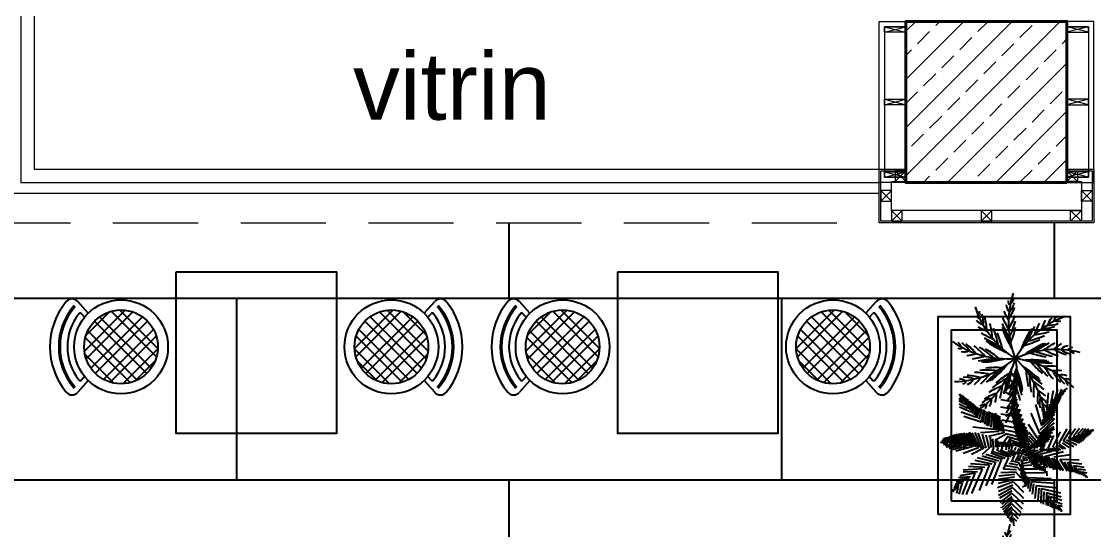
# Model space of a CAD drawing. Header units: millimetres. Extents: x 1650 to 6065, y 324 to 3836.
# Drawn here: x 3747.6 to 4147.3, y 1495.6 to 1684.8 of the extents above; entities that cross this region are included whole.
import ezdxf

# ---------------------------------------------------------------- set-up
doc = ezdxf.new("R2010")
doc.units = ezdxf.units.MM
doc.linetypes.add('HIDDEN2', pattern=[4.7625, 3.175, -1.5875])
for name, color, linetype, lineweight in [('00-cizim', 7, 'Continuous', 0), ('A-WALL-FULL-3', 7, 'Continuous', 15), ('al-profil', 2, 'Continuous', 5), ('BAL-PERDE', 111, 'Continuous', 40), ('porselen kaplama', 181, 'Continuous', 5)]:
    doc.layers.add(name, color=color, linetype=linetype, lineweight=lineweight)
for name, color, linetype in [('A-370C-C', 30, 'Continuous'), ('DUV', 3, 'Continuous'), ('N_Mlz-Silikon', 7, 'Continuous'), ('PY', 104, 'Continuous'), ('TF1', 6, 'Continuous')]:
    doc.layers.add(name, color=color, linetype=linetype)
doc.layers.add('A-ANNO-PATT-1', color=7, linetype='Continuous', lineweight=5, true_color=0x737373)
doc.styles.get("Standard").update_dxf_attribs({"font": 'arial.ttf'})

# ---------------------------------------------------------------- blocks, each defined once
blk = doc.blocks.new('AGAC-P9')
at = {"layer": 'TF1', "color": 251, "true_color": 0x636466}
for points in [[(-9.9, 328.9, 0.175081), (0, 0), (0, 0, -0.175081), (-193.9, -265.9)], [(-45.6, 271.3, 0.170285), (-30.7, 234.7)], [(-35.1, 292.3, 0.264494), (-25.3, 269.6)], [(-31.1, 231.3, 0.120896), (-4.2, 280.2)], [(-24.1, 275.8, 0.131295), (-6.3, 299.7)], [(-317.6, 86.1, 0.175081), (0, 0), (0, 0, -0.175081), (-201.4, 260.2)], [(-181.6, 209, 0.131295), (-181.2, 238.8)], [(-161.1, 168.8, 0.120896), (-168.1, 224.2)], [(-57.4, 238, 0.021603), (-33.7, 194.7)], [(-33.6, 198.1, 0.055818), (-2.2, 258.1)], [(-33.2, 150.7, 0.050474), (0.4, 217.7)], [(-200.2, 215.8, 0.264494), (-178.9, 203.2)], [(-196.3, 192.6, 0.170285), (-162.8, 171.8)], [(-143.6, 140.5, 0.055818), (-153.5, 207.5)], [(-115.5, 102.4, 0.050474), (-127.6, 176.4)], [(-65.9, 176.1, 0.036491), (-27.9, 102)], [(-63.9, 205.3, 0.028996), (-33, 146.7)], [(-28.7, 106.8, 0.043465), (1.6, 188.4)], [(251.9, 211.7, 0.175081), (0, 0), (0, 0, -0.175081), (327.5, 31.7)], [(121.5, 177.4, 0.028996), (94.7, 116.8)], [(151.2, 192.5, 0.021603), (131.9, 147.1)], [(162.2, 167.7, 0.120896), (217.3, 177)], [(184.6, 203.9, 0.170285), (165.2, 169.5)], [(207.6, 208.7, 0.264494), (195.9, 186.9)], [(201.5, 189.8, 0.131295), (231.3, 190.7)], [(-186.3, 158.8, 0.021603), (-141.7, 137.7)], [(-172.4, 128.5, 0.028996), (-112.9, 99.3)], [(-86, 69.6, 0.043465), (-109.5, 153.4)], [(-64.5, 48.9, 0.045375), (-90.6, 128.1)], [(-65.4, 158.5, 0.042434), (-22.2, 71.8)], [(-64.5, 147.6, 0.047944), (-16.5, 49.3)], [(-23.4, 77.5, 0.045375), (2, 156.9)], [(75.9, 142.1, 0.047944), (28.5, 43.5)], [(83.8, 149.6, 0.042434), (42.6, 61.9)], [(97.3, 160.9, 0.036491), (62.7, 85.1)], [(66, 88.7, 0.043465), (148.8, 115.6)], [(97.7, 119.5, 0.050474), (171.1, 134.6)], [(134.6, 149.1, 0.055818), (201.2, 161.7)], [(-270.8, 57.2, 0.131295), (-288.6, 81.1)], [(-230.3, 37.5, 0.120896), (-269.3, 77.4)], [(-199.3, 25.5, 0.055818), (-247.6, 72.9)], [(-153.9, 12.1, 0.050474), (-208.2, 63.7)], [(-110.6, 3.6, 0.043465), (-179.8, 56.3)], [(-156.9, 103.7, 0.036491), (-82.6, 66.1)], [(-146.1, 89.7, 0.042434), (-60.2, 45.1)], [(-138.9, 81.5, 0.047944), (-42.4, 30.2)], [(46.3, 66.4, 0.045375), (124.4, 95.6)], [(143, 74.1, 0.047944), (48.1, 19.8)], [(153.8, 75.8, 0.042434), (70.2, 26.9)], [(171.4, 77.5, 0.036491), (99.9, 34.6)], [(200.6, 77.4, 0.028996), (144.2, 42.6)], [(233.6, 73, 0.021603), (192, 46.5)], [(267.6, 63.5, 0.170285), (232.1, 46.2)], [(289.3, 54.4, 0.264494), (267.3, 43.1)], [(-289.9, 51.4, 0.264494), (-265.3, 54.2)], [(-272.8, 35.2, 0.170285), (-233.5, 38.9)], [(-244.4, 14.3, 0.021603), (-196, 24.3)], [(-215, -1.5, 0.028996), (-150, 11.1)], [(-187.7, -11.9, 0.036491), (-105.7, 2.9)], [(-80.9, 0.1, 0.045375), (-149.5, 47.6)], [(75.8, 28.5, 0.045375), (156.7, 8.4)], [(104.7, 35.7, 0.043465), (188.1, 10.9)], [(148.2, 43.1, 0.050474), (217.3, 14)], [(195.4, 46.6, 0.055818), (257.4, 19.3)], [(228.7, 46.3, 0.120896), (279.3, 22.8)], [(273.6, 42.3, 0.131295), (298.6, 26.1)], [(-307.5, -117, 0.175081), (0, 0), (0, 0, -0.175081), (-48.7, -325.4)], [(-170.6, -16.5, 0.042434), (-75.2, -0.3)], [(-160, -18.8, 0.047944), (-52, -1.5)], [(-65.6, -47.5, 0.045375), (-148.9, -49.4)], [(-128.3, -113.7, 0.042434), (-60.6, -44.4)], [(-118.4, -109.2, 0.047944), (-41.2, -31.8)], [(-39.6, -156.1, 0.047944), (-17.2, -49.1)], [(151.9, -291.9, 0.175081), (0, 0), (0, 0, -0.175081), (294.5, -146.9)], [(37.2, -156.7, 0.047944), (7.5, -51.5)], [(122.2, -104.9, 0.047944), (36.3, -37.3)], [(160.5, -13, 0.047944), (51.3, -8.8)], [(170.6, -17.3, 0.042434), (73.8, -14.5)], [(79.3, -16.1, 0.045375), (137.2, -76)], [(186.4, -25.2, 0.036491), (103.1, -23.6)], [(107.7, -25.3, 0.043465), (165.3, -90.5)], [(211.1, -40.8, 0.028996), (144.9, -40.4)], [(148.5, -42.1, 0.050474), (191.6, -103.4)], [(-252.7, -113, 0.131295), (-281.1, -104)], [(-208.4, -105, 0.120896), (-263.4, -95.6)], [(-176.2, -96.5, 0.055818), (-243.2, -86.6)], [(-241.4, -131.8, 0.170285), (-211.7, -105.8)], [(-206.1, -132.1, 0.021603), (-172.9, -95.5)], [(-131.6, -80.7, 0.050474), (-205.9, -70.8)], [(-91.6, -62.1, 0.043465), (-178.6, -60.2)], [(-173, -127.6, 0.028996), (-127.9, -79.2)], [(-144.9, -119.9, 0.036491), (-87.2, -59.8)], [(-42.9, -102, 0.043465), (-116.8, -147.9)], [(-29.1, -75.5, 0.045375), (-97.9, -122.6)], [(-56, -179.5, 0.036491), (-40.5, -97.7)], [(-45.5, -165.3, 0.042434), (-26.6, -70.3)], [(9.2, -80.4, 0.045375), (-29.9, -154)], [(36.2, -167.6, 0.042434), (9, -74.6)], [(33.6, -185, 0.036491), (9.4, -105.3)], [(127.8, -114.3, 0.042434), (51.2, -55.1)], [(54.7, -59.6, 0.045375), (66.3, -142.2)], [(135.9, -130, 0.036491), (69.5, -79.7)], [(72.3, -83.7, 0.043465), (80.5, -170.4)], [(236.8, -62, 0.021603), (187.4, -62.4)], [(190.4, -64.1, 0.055818), (228.5, -120.2)], [(218.4, -82, 0.120896), (248.8, -128.9)], [(260.5, -88.2, 0.170285), (221.3, -84)], [(274.1, -107.4, 0.264494), (249.5, -105.3)], [(-264.7, -128.8, 0.264494), (-246.5, -112.1)], [(-66.2, -139.4, 0.050474), (-133.9, -171.7)], [(-75.4, -201.3, 0.028996), (-64, -136.1)], [(5.9, -154.3, 0.050474), (-39.1, -214.2)], [(9.3, -110.2, 0.043465), (-35, -185.2)], [(26.4, -213.4, 0.028996), (6.4, -150.3)], [(95.4, -121.3, 0.050474), (94.2, -196.3)], [(146.8, -157.1, 0.028996), (93.5, -117.8)], [(155.1, -189.4, 0.021603), (115, -160.7)], [(254.3, -109.3, 0.131295), (267, -136.3)], [(-117.3, -201.7, 0.120896), (-168.5, -223.9)], [(-95, -177, 0.055818), (-156.6, -205.2)], [(-130.4, -242.2, 0.170285), (-119.7, -204.2)], [(-100.7, -223.1, 0.021603), (-92.8, -174.4)], [(-2.2, -200.9, 0.055818), (-43.7, -254.4)], [(14.2, -244.4, 0.021603), (-1.4, -197.5)], [(116.3, -163.8, 0.055818), (114.2, -231.5)], [(128.5, -194.8, 0.120896), (125.6, -250.5)], [(159, -224.5, 0.170285), (129.6, -198)], [(-150.2, -232.5, 0.131295), (-178.9, -240.5)], [(-151.6, -252.4, 0.264494), (-145.4, -228.4)], [(-10.5, -233.1, 0.120896), (-45.7, -276.5)], [(-17.4, -293.9, 0.264494), (-23, -269.8)], [(-3.3, -275, 0.170285), (-11.5, -236.4)], [(141.5, -237.9, 0.131295), (135.9, -267.2)], [(158.7, -248, 0.264494), (139.9, -231.8)], [(-25.3, -275.7, 0.131295), (-47.1, -296)]]:
    blk.add_lwpolyline(points, format="xyb", dxfattribs=at)
blk = doc.blocks.new('A$C00EB066C')
at = {"layer": 'PY', "color": 252, "true_color": 0x939598}
for p, q in [((4.394, 8.908), (4.291, 9.097)), ((4.507, 9.368), (4.394, 8.935)), ((4.394, 8.908), (4.53, 9.07)), ((4.246, 8.285), (3.882, 8.488)), ((4.303, 8.583), (4.098, 8.799)), ((4.212, 7.851), (4.542, 8.339)), ((4.257, 8.285), (4.542, 8.637)), ((4.274, 8.137), (4.5, 8.435)), ((4.283, 8.491), (4.553, 8.72)), ((4.325, 8.583), (4.53, 8.854)), ((1.118, 7.892), (1.334, 7.472)), ((1.239, 7.69), (1.278, 7.852)), ((1.278, 7.578), (1.367, 7.777)), ((1.334, 7.472), (1.414, 7.716)), ((1.389, 7.405), (1.482, 7.69)), ((4.2, 7.851), (3.745, 8)), ((4.2, 7.432), (4.542, 7.946)), ((4.247, 7.262), (4.526, 7.721)), ((4.261, 7.721), (4.5, 8.118)), ((6.168, 6.511), (6.066, 7.689)), ((6.384, 6.998), (6.452, 7.946)), ((6.612, 7.364), (6.748, 8.082)), ((6.698, 7.51), (7.22, 7.721)), ((6.786, 7.616), (7.247, 7.796)), ((6.873, 7.648), (7.01, 8.149)), ((6.879, 7.721), (7.277, 7.854)), ((7.043, 7.845), (7.362, 7.901)), ((7.135, 7.879), (7.249, 8.163)), ((7.564, 8.214), (7.15, 7.93)), ((7.15, 7.911), (7.388, 7.968)), ((7.283, 8.007), (7.464, 8.063)), ((7.388, 7.968), (7.388, 7.968)), ((1.346, 7.472), (1.118, 7.608)), ((1.448, 7.269), (1.118, 7.459)), ((1.596, 7.025), (1.118, 7.269)), ((1.823, 6.782), (1.129, 7.08)), ((1.448, 7.256), (1.562, 7.621)), ((1.531, 7.187), (1.646, 7.566)), ((1.562, 7.621), (1.562, 7.621)), ((1.596, 7.012), (1.732, 7.459)), ((1.686, 6.976), (1.81, 7.423)), ((1.775, 6.902), (1.912, 7.349)), ((1.846, 6.782), (2.005, 7.269)), ((1.899, 6.703), (2.08, 7.206)), ((2.005, 6.635), (2.182, 7.119)), ((2.108, 6.497), (2.278, 7.066)), ((4.2, 7.432), (3.609, 7.527)), ((4.178, 6.985), (3.609, 7.08)), ((4.189, 6.985), (4.576, 7.594)), ((4.247, 6.834), (4.54, 7.33)), ((4.257, 6.579), (4.678, 7.269)), ((6.066, 5.996), (5.702, 7.242)), ((6.162, 6.546), (6.959, 7.152)), ((6.228, 6.741), (6.977, 7.237)), ((6.339, 6.921), (7.057, 7.349)), ((6.385, 7.039), (7.07, 7.418)), ((6.467, 7.206), (7.119, 7.473)), ((6.582, 7.349), (7.167, 7.56)), ((6.624, 7.418), (7.197, 7.664)), ((7.197, 7.664), (7.197, 7.664)), ((2.096, 6.497), (1.243, 6.782)), ((2.437, 6.199), (1.391, 6.524)), ((2.169, 6.436), (2.373, 6.989)), ((2.32, 6.368), (2.501, 6.976)), ((2.437, 6.199), (2.619, 6.944)), ((2.537, 6.17), (2.679, 6.883)), ((2.652, 6.083), (2.794, 6.834)), ((2.779, 5.996), (2.915, 6.822)), ((2.882, 5.959), (2.971, 6.796)), ((3.024, 5.903), (3.086, 6.759)), ((3.188, 5.753), (3.165, 6.701)), ((3.29, 5.741), (3.25, 6.691)), ((3.268, 6.728), (3.268, 6.714)), ((3.405, 5.723), (3.343, 6.691)), ((3.45, 6.606), (3.45, 6.592)), ((3.495, 5.658), (3.45, 6.606)), ((3.583, 5.654), (3.556, 6.561)), ((4.246, 6.579), (3.598, 6.673)), ((4.296, 6.418), (4.655, 6.989)), ((4.314, 6.186), (4.792, 6.971)), ((4.362, 6.064), (4.77, 6.703)), ((4.382, 5.861), (4.871, 6.673)), ((4.438, 5.76), (4.832, 6.418)), ((4.462, 5.59), (4.951, 6.416)), ((5.929, 5.509), (5.417, 6.728)), ((5.939, 5.503), (6.831, 6.413)), ((5.958, 5.741), (6.76, 6.474)), ((6.035, 6.091), (6.879, 6.83)), ((6.06, 5.99), (6.839, 6.666)), ((6.073, 6.275), (6.901, 6.921)), ((6.135, 6.455), (6.941, 7.045)), ((3.188, 5.753), (1.926, 5.888)), ((3.698, 5.636), (3.649, 6.263)), ((4.337, 6.186), (3.666, 6.308)), ((3.802, 5.55), (3.734, 6.105)), ((4.382, 5.861), (3.78, 5.983)), ((4.513, 5.475), (4.921, 6.17)), ((4.564, 5.333), (5.042, 6.132)), ((4.602, 5.226), (5.049, 5.977)), ((4.655, 5.116), (5.133, 5.915)), ((4.695, 5.046), (5.138, 5.779)), ((5.804, 5.238), (5.269, 6.051)), ((5.812, 5.219), (6.815, 5.806)), ((5.856, 5.332), (6.786, 5.94)), ((5.931, 5.456), (6.813, 6.151)), ((7.07, 4.896), (7.564, 5.787)), ((7.357, 5.086), (7.818, 5.787)), ((7.643, 5.238), (8.073, 5.825)), ((7.946, 5.351), (8.312, 5.844)), ((8.073, 5.825), (8.073, 5.825)), ((8.201, 5.484), (8.551, 5.844)), ((8.439, 5.541), (8.694, 5.825)), ((8.662, 5.617), (8.869, 5.806)), ((0.357, 4.935), (0.14, 5.17)), ((0.414, 4.915), (0.175, 5.238)), ((0.574, 4.885), (0.281, 5.276)), ((0.653, 4.858), (0.366, 5.276)), ((0.725, 4.866), (0.459, 5.313)), ((0.818, 4.848), (0.534, 5.332)), ((0.939, 4.802), (0.573, 5.37)), ((1.008, 4.81), (0.676, 5.4)), ((1.123, 4.81), (0.751, 5.419)), ((1.242, 4.783), (0.796, 5.446)), ((0.796, 5.446), (0.796, 5.446)), ((1.314, 4.792), (0.928, 5.475)), ((1.438, 4.779), (1.021, 5.456)), ((1.545, 4.745), (1.083, 5.503)), ((1.083, 5.503), (1.083, 5.484)), ((1.646, 4.761), (1.199, 5.512)), ((1.77, 4.761), (1.327, 5.512)), ((1.895, 4.726), (1.401, 5.541)), ((2.014, 4.724), (1.531, 5.524)), ((2.129, 4.724), (1.646, 5.543)), ((2.277, 4.669), (1.736, 5.579)), ((2.32, 4.686), (1.899, 5.561)), ((2.448, 4.649), (2.08, 5.58)), ((2.596, 4.65), (2.245, 5.541)), ((3.495, 5.644), (2.392, 5.55)), ((2.727, 4.649), (2.51, 5.475)), ((2.914, 4.65), (2.739, 5.408)), ((3.791, 5.55), (2.87, 5.346)), ((3.033, 4.686), (2.984, 5.295)), ((3.169, 4.669), (3.137, 5.2)), ((3.29, 5.143), (3.916, 5.495)), ((3.299, 4.705), (3.299, 5.133)), ((3.78, 5.021), (4.052, 5.374)), ((4.462, 5.59), (3.87, 5.712)), ((4.564, 5.333), (3.927, 5.495)), ((4.041, 4.981), (4.155, 5.211)), ((4.052, 5.374), (4.052, 5.374)), ((4.655, 5.116), (4.087, 5.306)), ((4.155, 5.211), (4.143, 4.954)), ((4.724, 4.927), (5.19, 5.726)), ((4.77, 4.866), (5.213, 5.654)), ((4.792, 4.778), (5.258, 5.563)), ((4.859, 4.742), (5.213, 5.369)), ((4.906, 4.669), (5.258, 5.279)), ((5.474, 4.913), (5.247, 5.197)), ((5.702, 5.089), (5.281, 5.577)), ((5.611, 4.994), (5.304, 5.346)), ((5.727, 5.046), (6.534, 5.189)), ((5.732, 5.067), (6.656, 5.332)), ((5.807, 5.152), (6.622, 5.419)), ((5.829, 5.208), (6.698, 5.599)), ((6.433, 4.631), (6.767, 5.389)), ((6.656, 5.332), (6.656, 5.332)), ((6.704, 4.707), (7.166, 5.617)), ((7.468, 5.731), (7.468, 5.731)), ((7.54, 5.133), (8.138, 4.848)), ((7.643, 5.238), (8.312, 4.953)), ((7.845, 5.276), (8.421, 5.021)), ((7.946, 5.351), (8.551, 5.105)), ((8.116, 5.4), (8.625, 5.201)), ((8.201, 5.484), (8.694, 5.276)), ((8.368, 5.506), (8.762, 5.344)), ((8.439, 5.541), (8.853, 5.389)), ((8.585, 5.58), (8.931, 5.45)), ((8.662, 5.617), (9.14, 5.749)), ((8.662, 5.617), (8.997, 5.522)), ((8.864, 5.667), (9.046, 5.611)), ((9.006, 5.704), (9.135, 5.686)), ((0, 5.029), (0.43, 4.877)), ((0.242, 4.953), (0.1, 5.115)), ((0.43, 4.877), (0.191, 4.84)), ((0.653, 4.858), (0.287, 4.783)), ((0.939, 4.802), (0.35, 4.707)), ((1.242, 4.783), (0.51, 4.612)), ((1.545, 4.745), (0.685, 4.536)), ((1.895, 4.726), (0.924, 4.46)), ((2.277, 4.669), (1.353, 4.328)), ((2.596, 4.65), (1.863, 4.271)), ((2.914, 4.65), (2.5, 4.271)), ((3.169, 4.669), (3.073, 4.385)), ((3.424, 4.669), (3.36, 4.479)), ((3.424, 4.669), (3.424, 5.105)), ((3.556, 4.724), (3.556, 5.028)), ((4.411, 4.19), (3.567, 4.531)), ((3.678, 4.688), (3.631, 4.498)), ((3.631, 4.498), (3.631, 4.498)), ((3.678, 4.688), (3.662, 5.029)), ((3.786, 4.724), (3.786, 5.009)), ((3.917, 4.707), (3.885, 5.01)), ((3.917, 4.707), (3.901, 4.536)), ((4.017, 4.724), (4.004, 4.953)), ((4.513, 4.239), (4.03, 4.488)), ((4.108, 4.726), (4.045, 5.01)), ((4.108, 4.726), (4.06, 4.536)), ((4.181, 4.742), (4.167, 4.885)), ((4.283, 4.726), (4.188, 4.972)), ((4.681, 4.265), (4.188, 4.531)), ((4.267, 4.726), (4.22, 4.517)), ((4.724, 4.927), (4.223, 5.103)), ((4.792, 4.778), (4.291, 4.954)), ((4.345, 4.724), (4.309, 4.904)), ((4.906, 4.669), (4.382, 4.832)), ((4.506, 4.707), (4.411, 4.498)), ((4.681, 4.631), (4.586, 4.422)), ((4.713, 4.462), (4.793, 4.634)), ((4.873, 4.548), (5.048, 4.548)), ((4.947, 4.655), (5.138, 4.959)), ((4.968, 4.612), (5.191, 4.913)), ((5.049, 4.618), (5.125, 4.724)), ((5.127, 4.548), (5.175, 4.719)), ((5.223, 4.548), (5.127, 4.462)), ((5.143, 4.764), (5.35, 4.612)), ((5.213, 4.805), (5.167, 4.927)), ((5.191, 4.913), (5.191, 4.913)), ((5.191, 4.548), (5.255, 4.698)), ((5.349, 4.845), (5.213, 5.062)), ((5.223, 4.783), (5.685, 4.65)), ((5.223, 4.526), (5.414, 4.591)), ((5.231, 4.742), (5.475, 4.637)), ((5.239, 4.526), (5.239, 4.311)), ((5.311, 4.488), (5.297, 4.289)), ((5.334, 4.483), (5.653, 4.569)), ((5.359, 4.792), (5.82, 4.686)), ((5.366, 4.821), (6.019, 4.764)), ((5.448, 4.848), (6.113, 4.829)), ((5.462, 4.877), (6.258, 4.896)), ((5.462, 4.419), (5.828, 4.526)), ((5.563, 4.935), (6.339, 4.99)), ((5.621, 4.991), (6.449, 5.086)), ((5.896, 4.575), (6.011, 4.488)), ((5.987, 4.591), (6.051, 4.784)), ((5.987, 4.591), (6.131, 4.462)), ((6.073, 4.575), (6.215, 4.488)), ((6.131, 4.593), (6.226, 4.877)), ((6.131, 4.593), (6.433, 4.46)), ((6.303, 4.593), (6.534, 4.506)), ((6.433, 4.631), (6.767, 4.479)), ((6.569, 4.649), (6.901, 4.488)), ((6.72, 4.707), (7.054, 4.479)), ((6.879, 4.755), (7.172, 4.525)), ((7.03, 4.81), (7.336, 4.575)), ((7.07, 4.896), (7.468, 4.593)), ((7.274, 4.953), (7.668, 4.686)), ((7.357, 5.086), (7.962, 4.745)), ((3.086, 3.681), (2.08, 3.898)), ((3.312, 3.791), (2.213, 4.057)), ((3.481, 3.861), (2.501, 4.165)), ((3.71, 3.962), (2.707, 4.265)), ((3.866, 4.022), (3.011, 4.345)), ((3.072, 2.477), (3.652, 3.942)), ((4.092, 4.095), (3.121, 4.417)), ((3.36, 4.479), (3.36, 4.479)), ((4.221, 4.128), (3.445, 4.469)), ((4.06, 4.075), (3.742, 3.387)), ((4.395, 4.204), (4.22, 3.796)), ((4.681, 3.773), (4.299, 3.867)), ((4.752, 3.898), (4.473, 3.954)), ((4.666, 4.247), (4.522, 3.946)), ((4.757, 4.289), (4.553, 4.432)), ((4.777, 4), (4.602, 4.038)), ((4.904, 4.284), (4.697, 4.436)), ((4.819, 4.059), (4.739, 4.097)), ((4.888, 4.29), (4.745, 4.075)), ((4.793, 3.981), (4.857, 3.735)), ((4.809, 4.483), (5.127, 4.483)), ((4.907, 3.917), (4.841, 3.613)), ((4.961, 4.308), (4.859, 4.432)), ((4.92, 3.903), (5.239, 3.968)), ((4.936, 4.397), (5.159, 4.397)), ((4.936, 4.171), (4.936, 3.962)), ((4.952, 4.032), (5.191, 4.075)), ((4.968, 4.268), (5.175, 4.29)), ((5.032, 4.182), (5.175, 4.204)), ((5.239, 4.333), (5.143, 4.268)), ((5.302, 4.268), (5.191, 4.161)), ((5.244, 4.277), (5.209, 4.258)), ((5.324, 4.221), (5.231, 4.078)), ((5.35, 4.182), (5.239, 3.989)), ((5.373, 4.097), (5.311, 3.954)), ((5.311, 3.954), (5.461, 4.022)), ((5.43, 4.096), (5.318, 3.86)), ((5.334, 4.483), (5.414, 4.096)), ((5.461, 4.022), (5.386, 3.793)), ((5.399, 4.45), (5.515, 4.041)), ((5.525, 4.01), (5.414, 3.71)), ((5.478, 4.419), (5.605, 3.925)), ((5.563, 3.935), (5.515, 3.65)), ((5.621, 3.925), (5.557, 3.516)), ((5.563, 4.382), (5.732, 3.848)), ((5.621, 4.333), (6.083, 4.462)), ((5.621, 4.333), (5.844, 3.774)), ((5.754, 4.308), (6.037, 3.631)), ((5.86, 4.268), (6.672, 4.462)), ((5.86, 4.268), (6.242, 3.538)), ((6.024, 4.221), (6.405, 3.489)), ((6.175, 4.165), (6.582, 3.451)), ((6.274, 4.161), (7.357, 4.44)), ((6.29, 4.161), (6.767, 3.366)), ((6.432, 4.134), (6.888, 3.383)), ((6.636, 4.059), (7.03, 3.364)), ((6.752, 4.053), (7.181, 3.323)), ((6.765, 4.128), (7.794, 4.263)), ((6.888, 4.022), (7.336, 3.309)), ((7.134, 3.989), (7.564, 3.28)), ((7.15, 3.989), (8.296, 3.946)), ((2.516, 3.412), (1.353, 3.336)), ((2.222, 3.222), (1.354, 3.203)), ((2.652, 3.489), (1.673, 3.557)), ((2.93, 3.621), (1.799, 3.716)), ((2.5, 3.409), (1.847, 1.926)), ((2.914, 3.624), (2.309, 2.12)), ((3.296, 3.796), (2.707, 2.399)), ((4.522, 3.204), (3.599, 3.166)), ((4.549, 3.346), (3.773, 3.383)), ((4.586, 3.488), (3.885, 3.583)), ((4.615, 3.631), (4.105, 3.718)), ((4.22, 3.796), (4.22, 3.796)), ((4.22, 3.796), (4.22, 3.796)), ((4.506, 3.204), (4.809, 2.863)), ((4.586, 3.507), (4.777, 3.28)), ((4.666, 3.773), (4.809, 3.507)), ((4.936, 3.602), (4.777, 3.259)), ((4.907, 3.65), (4.779, 3.364)), ((4.943, 3.507), (4.779, 3.06)), ((4.984, 3.409), (4.809, 2.893)), ((5.023, 3.271), (4.881, 2.793)), ((4.904, 3.731), (5.334, 3.817)), ((4.936, 3.602), (5.462, 3.645)), ((4.984, 3.409), (5.796, 3.409)), ((5.692, 3.83), (5.639, 3.47)), ((5.764, 3.817), (5.701, 3.409)), ((5.834, 3.718), (5.794, 3.42)), ((5.908, 3.71), (5.844, 3.344)), ((5.971, 3.594), (5.935, 3.327)), ((6.035, 3.538), (6.035, 3.301)), ((6.067, 3.538), (6.306, 3.473)), ((6.139, 3.451), (6.139, 3.259)), ((6.226, 3.387), (6.226, 3.151)), ((6.33, 3.259), (6.365, 2.992)), ((7.389, 3.83), (7.73, 3.24)), ((7.58, 3.796), (8.439, 3.71)), ((7.595, 3.796), (7.85, 3.216)), ((7.783, 3.65), (7.947, 3.203)), ((7.962, 3.602), (8.073, 3.173)), ((7.962, 3.602), (8.583, 3.516)), ((8.089, 3.507), (8.164, 3.135)), ((8.216, 3.409), (8.28, 3.087)), ((8.248, 3.409), (8.662, 3.344)), ((8.355, 3.29), (8.355, 3.079)), ((8.455, 3.237), (8.742, 3.173)), ((8.455, 3.237), (8.79, 2.893)), ((8.471, 3.237), (8.455, 3.022)), ((1.29, 2.578), (0.876, 2.483)), ((1.394, 2.651), (0.946, 2.613)), ((1.688, 2.844), (0.971, 2.711)), ((1.801, 2.936), (1.088, 2.88)), ((1.29, 2.571), (1.099, 1.905)), ((2.07, 3.147), (1.162, 2.995)), ((1.672, 2.85), (1.29, 1.883)), ((2.054, 3.151), (1.529, 1.883)), ((4.363, 2.635), (3.408, 2.275)), ((4.371, 2.756), (3.441, 2.539)), ((4.427, 2.919), (3.455, 2.768)), ((4.447, 3.06), (3.481, 2.967)), ((4.363, 2.635), (4.952, 2.009)), ((5.08, 3.194), (4.936, 2.592)), ((5.138, 2.986), (5.023, 2.452)), ((5.08, 3.194), (6.178, 3.173)), ((5.239, 2.893), (5.095, 2.378)), ((5.302, 2.738), (5.213, 2.241)), ((5.255, 2.893), (6.608, 2.829)), ((5.43, 2.657), (5.318, 2.034)), ((5.446, 2.657), (6.847, 2.55)), ((8.572, 3.098), (8.572, 2.973)), ((8.687, 3.004), (8.687, 2.899)), ((0.857, 2.167), (0.702, 2.129)), ((1.067, 2.351), (0.717, 2.009)), ((0.933, 2.253), (0.804, 2.253)), ((1.067, 2.351), (0.828, 2.313)), ((1.123, 2.433), (0.857, 2.415)), ((1.067, 2.351), (0.955, 1.934)), ((4.331, 2.433), (3.467, 2.061)), ((4.315, 2.294), (3.471, 1.82)), ((4.269, 2.098), (3.529, 1.664)), ((4.267, 1.953), (3.551, 1.403)), ((4.267, 1.953), (4.936, 1.327)), ((4.315, 2.275), (4.968, 1.649)), ((5.085, 2.396), (4.907, 2.309)), ((5.554, 2.508), (5.479, 1.9)), ((5.717, 2.421), (5.637, 1.647)), ((5.732, 2.421), (7.022, 2.27)), ((5.873, 2.253), (5.811, 1.54)), ((6.019, 2.227), (5.987, 1.368)), ((6.019, 2.227), (7.166, 1.969)), ((6.179, 2.042), (6.144, 1.291)), ((6.338, 1.991), (6.322, 1.239)), ((6.322, 1.991), (7.213, 1.733)), ((6.847, 2.55), (6.847, 2.55)), ((1.529, 1.883), (1.529, 1.883)), ((4.256, 1.757), (3.645, 1.291)), ((4.267, 1.63), (3.646, 1.081)), ((4.256, 1.453), (3.707, 0.969)), ((4.236, 1.327), (3.758, 0.834)), ((4.236, 1.346), (4.809, 0.796)), ((4.252, 1.649), (4.888, 1.024)), ((6.463, 1.807), (6.423, 1.205)), ((6.576, 1.755), (6.545, 1.131)), ((6.576, 1.755), (7.245, 1.54)), ((6.715, 1.54), (6.64, 1.08)), ((6.799, 1.475), (6.752, 1.046)), ((6.799, 1.475), (7.277, 1.325)), ((6.897, 1.31), (6.831, 1.025)), ((3.646, 1.081), (3.646, 1.118)), ((4.256, 1.149), (3.809, 0.776)), ((4.252, 1.062), (3.869, 0.664)), ((4.269, 0.919), (3.95, 0.578)), ((4.283, 0.796), (3.997, 0.474)), ((4.252, 1.062), (4.745, 0.607)), ((4.267, 0.796), (4.634, 0.436)), ((4.952, 1.196), (4.952, 1.196)), ((7.022, 1.239), (6.959, 0.981)), ((7.006, 1.239), (7.277, 1.174)), ((7.006, 1.239), (7.261, 0.895)), ((7.11, 1.093), (7.048, 0.919)), ((7.189, 1.006), (7.203, 0.845)), ((3.997, 0.474), (3.997, 0.474)), ((4.309, 0.596), (4.079, 0.398)), ((4.299, 0.474), (4.14, 0.284)), ((4.318, 0.33), (4.194, 0.224)), ((4.299, 0.493), (4.538, 0.284)), ((4.299, 0.493), (4.379, 0))]:
    blk.add_line(p, q, dxfattribs=at)

msp = doc.modelspace()

# ---------------------------------------------------------------- hatches: boundary and pattern name
at = {"layer": 'A-ANNO-PATT-1'}
h = msp.add_hatch(dxfattribs=at)
h.set_pattern_fill('ANSI33', color=256, scale=2, style=0)
h.set_pattern_definition([(45, (-71799.261, 82599.877), (-8.9802561, 8.9802561), []), (45, (-71790.281, 82599.877), (-8.9802561, 8.9802561), [6.35, -3.175])])
h.paths.add_polyline_path([(4137.312, 1624.83), (4137.312, 1684.83), (4077.312, 1684.83), (4077.312, 1624.83)], flags=0)
at = {"layer": 'N_Mlz-Silikon', "true_color": 0x636466, "transparency": 33554636}
h = msp.add_hatch(dxfattribs=at)
h.set_pattern_fill('AR-BRSTD', color=251)
h.set_pattern_definition([(0, (-310319.42, 26713.956), (0, 67.7418), []), (90, (-310319.42, 26713.96), (-101.6, 67.7418), [67.7418, -67.7418])])
h.paths.add_polyline_path([(2937.315, 1082.843), (2937.315, 1126.843), (3117.315, 1126.843), (3117.315, 1082.843), (3477.315, 1082.843), (3477.315, 1126.843), (3657.315, 1126.843), (3657.315, 1082.843), (4017.315, 1082.843), (4017.315, 1126.843), (4197.315, 1126.843), (4197.315, 1082.843), (4439.712, 1082.843), (4439.712, 1609.843), (4147.315, 1609.843), (4067.315, 1609.843), (3743.939, 1609.843, -0.3259276), (3634.312, 1513.224), (3634.312, 1512.919), (3630.312, 1512.919), (3630.312, 1609.843), (3067.315, 1609.843), (2987.315, 1609.843), (2484.846, 1609.843), (2484.846, 1082.843)])
h.paths.add_polyline_path([(2937.315, 1082.843), (2484.846, 1082.843), (2484.846, 678.475), (3579.274, 561.438), (4439.712, 494.539), (4439.712, 1082.843), (4197.315, 1082.843), (4197.315, 1082.843), (4017.315, 1082.843), (3657.315, 1082.843), (3657.315, 1082.843), (3477.315, 1082.843), (3117.315, 1082.843), (3117.315, 1082.843)])
h.paths.add_polyline_path([(3110.785, 1451.353), (3110.785, 1391.353), (3170.785, 1391.353), (3170.785, 1451.353)], flags=16)
h.paths.add_polyline_path([(3257.837, 856.198, 0.3320075), (3290.03, 899.338, 1), (3200.03, 899.338, 0.3257087), (3231.247, 856.501, -0.4603838)], flags=16)
h.paths.add_polyline_path([(3110.785, 1531.436), (3170.785, 1531.436), (3170.785, 1591.436), (3110.785, 1591.436)], flags=16)

# ---------------------------------------------------------------- linework, layer by layer
at = {"layer": '00-cizim', "color": 251, "lineweight": 0, "true_color": 0x636466}
for p, q in [((4067.315, 1609.843, 0), (4067.315, 1624.83, 0)), ((4147.315, 1609.843, 0), (4067.315, 1609.843, 0))]:
    msp.add_line(p, q, dxfattribs=at)
at = {"layer": 'A-370C-C', "ltscale": 50}
for p, q in [((3772.465, 1576.13, 0), (3768.578, 1580.547, 0)), ((3897.748, 1576.13, 0), (3901.634, 1580.547, 0)), ((3937.083, 1576.13, 0), (3933.197, 1580.547, 0)), ((4062.366, 1576.13, 0), (4066.253, 1580.547, 0)), ((3771.111, 1574.641, 0), (3769.934, 1575.978, 0)), ((3786.278, 1577.29, 0), (3771.052, 1562.064, 0)), ((3780.356, 1576.671, 0), (3771.671, 1567.986, 0)), ((3789.163, 1576.639, 0), (3771.702, 1559.179, 0)), ((3792.67, 1574.843, 0), (3773.499, 1555.672, 0)), ((3776.619, 1574.979, 0), (3796.062, 1555.535, 0)), ((3797.964, 1559.96, 0), (3781.043, 1576.881, 0)), ((3798.449, 1563.011, 0), (3784.094, 1577.366, 0)), ((3871.764, 1563.011, 0), (3886.118, 1577.366, 0)), ((3872.248, 1559.96, 0), (3889.169, 1576.881, 0)), ((3893.594, 1574.979, 0), (3874.15, 1555.535, 0)), ((3877.542, 1574.843, 0), (3896.714, 1555.672, 0)), ((3881.049, 1576.639, 0), (3898.51, 1559.179, 0)), ((3883.934, 1577.29, 0), (3899.161, 1562.064, 0)), ((3889.857, 1576.671, 0), (3898.542, 1567.986, 0)), ((3899.102, 1574.641, 0), (3900.278, 1575.978, 0)), ((3935.729, 1574.641, 0), (3934.552, 1575.978, 0)), ((3950.897, 1577.29, 0), (3935.67, 1562.064, 0)), ((3944.974, 1576.671, 0), (3936.289, 1567.986, 0)), ((3953.782, 1576.639, 0), (3936.321, 1559.179, 0)), ((3957.289, 1574.843, 0), (3938.117, 1555.672, 0)), ((3941.237, 1574.979, 0), (3960.681, 1555.535, 0)), ((3962.583, 1559.96, 0), (3945.662, 1576.881, 0)), ((3963.067, 1563.011, 0), (3948.712, 1577.366, 0)), ((4036.382, 1563.011, 0), (4050.737, 1577.366, 0)), ((4036.867, 1559.96, 0), (4053.788, 1576.881, 0)), ((4058.212, 1574.979, 0), (4038.769, 1555.535, 0)), ((4042.161, 1574.843, 0), (4061.332, 1555.672, 0)), ((4045.668, 1576.639, 0), (4063.129, 1559.179, 0)), ((4048.553, 1577.29, 0), (4063.779, 1562.064, 0)), ((4054.475, 1576.671, 0), (4063.16, 1567.986, 0)), ((4063.72, 1574.641, 0), (4064.897, 1575.978, 0)), ((3774.851, 1573.212, 0), (3794.295, 1553.768, 0)), ((3794.574, 1573.212, 0), (3784.712, 1563.35, 0)), ((3875.638, 1573.212, 0), (3885.5, 1563.35, 0)), ((3895.362, 1573.212, 0), (3875.918, 1553.768, 0)), ((3939.469, 1573.212, 0), (3958.913, 1553.768, 0)), ((3959.193, 1573.212, 0), (3949.331, 1563.35, 0)), ((4040.257, 1573.212, 0), (4050.119, 1563.35, 0)), ((4059.98, 1573.212, 0), (4040.536, 1553.768, 0)), ((3788.161, 1550.319, 0), (3771.402, 1567.078, 0)), ((3790.743, 1551.272, 0), (3772.355, 1569.66, 0)), ((3796.817, 1570.151, 0), (3778.19, 1551.524, 0)), ((3797.859, 1567.658, 0), (3780.684, 1550.482, 0)), ((3872.353, 1567.658, 0), (3889.528, 1550.482, 0)), ((3873.395, 1570.151, 0), (3892.022, 1551.524, 0)), ((3879.469, 1551.272, 0), (3897.857, 1569.66, 0)), ((3882.051, 1550.319, 0), (3898.811, 1567.078, 0)), ((3952.78, 1550.319, 0), (3936.02, 1567.078, 0)), ((3955.362, 1551.272, 0), (3936.974, 1569.66, 0)), ((3961.436, 1570.151, 0), (3942.809, 1551.524, 0)), ((3962.478, 1567.658, 0), (3945.303, 1550.482, 0)), ((4036.972, 1567.658, 0), (4054.147, 1550.482, 0)), ((4038.013, 1570.151, 0), (4056.641, 1551.524, 0)), ((4044.087, 1551.272, 0), (4062.476, 1569.66, 0)), ((4046.669, 1550.319, 0), (4063.429, 1567.078, 0)), ((3784.712, 1563.35, 0), (3775.13, 1553.768, 0)), ((3798.445, 1562.94, 0), (3785.401, 1549.896, 0)), ((3871.767, 1562.94, 0), (3884.811, 1549.896, 0)), ((3885.5, 1563.35, 0), (3895.082, 1553.768, 0)), ((3949.331, 1563.35, 0), (3939.749, 1553.768, 0)), ((3963.064, 1562.94, 0), (3950.02, 1549.896, 0)), ((4036.385, 1562.94, 0), (4049.43, 1549.896, 0)), ((4050.119, 1563.35, 0), (4059.701, 1553.768, 0)), ((3782.003, 1550.149, 0), (3771.232, 1560.92, 0)), ((3888.21, 1550.149, 0), (3898.981, 1560.92, 0)), ((3946.621, 1550.149, 0), (3935.85, 1560.92, 0)), ((4052.828, 1550.149, 0), (4063.599, 1560.92, 0)), ((3789.961, 1550.92, 0), (3797.422, 1558.381, 0)), ((3880.252, 1550.92, 0), (3872.791, 1558.381, 0)), ((3954.579, 1550.92, 0), (3962.04, 1558.381, 0)), ((4044.87, 1550.92, 0), (4037.409, 1558.381, 0)), ((3772.465, 1551.129, 0), (3768.578, 1546.712, 0)), ((3771.111, 1552.618, 0), (3769.934, 1551.28, 0)), ((3897.748, 1551.129, 0), (3901.634, 1546.712, 0)), ((3899.102, 1552.618, 0), (3900.278, 1551.28, 0)), ((3937.083, 1551.129, 0), (3933.197, 1546.712, 0)), ((3935.729, 1552.618, 0), (3934.552, 1551.28, 0)), ((4062.366, 1551.129, 0), (4066.253, 1546.712, 0)), ((4063.72, 1552.618, 0), (4064.897, 1551.28, 0))]:
    msp.add_line(p, q, dxfattribs=at)
at = {"layer": 'A-370C-C', "ltscale": 50, "elevation": 0}
for points in [[(3805.106, 1591.436), (3805.106, 1531.436), (3865.106, 1531.436), (3865.106, 1591.436)], [(3969.725, 1591.436), (3969.725, 1531.436), (4029.725, 1531.436), (4029.725, 1591.436)], [(4089.143, 1501.313), (4138.671, 1501.313), (4138.671, 1574.828), (4089.143, 1574.828)], [(4094.143, 1506.313), (4133.671, 1506.313), (4133.671, 1569.828), (4094.143, 1569.828)]]:
    msp.add_lwpolyline(points, close=True, dxfattribs=at)
at = {"layer": 'A-370C-C', "ltscale": 50}
for centre, radius in [((3784.712, 1563.629, 0), 17.5), ((3885.5, 1563.629, 0), 17.5), ((3949.331, 1563.629, 0), 17.5), ((4050.119, 1563.629, 0), 17.5), ((3784.712, 1563.629, 0), 13.75), ((3885.5, 1563.629, 0), 13.75), ((3949.331, 1563.629, 0), 13.75), ((4050.119, 1563.629, 0), 13.75)]:
    msp.add_circle(centre, radius, dxfattribs=at)
for centre, radius, start, end in [((3784.712, 1563.629, 0), 26.501, 140.5257, 219.4743), ((3784.712, 1563.629, 0), 23.25, 138.60202, 221.39798), ((3766.447, 1578.672, 0), 2.838, 41.34119, 140.5257), ((3903.765, 1578.672, 0), 2.838, 39.4743, 138.65881), ((3885.5, 1563.629, 0), 23.25, 318.60202, 41.39798), ((3885.5, 1563.629, 0), 26.501, 320.5257, 39.4743), ((3949.331, 1563.629, 0), 26.501, 140.5257, 219.4743), ((3949.331, 1563.629, 0), 23.25, 138.60202, 221.39798), ((3931.066, 1578.672, 0), 2.838, 41.34119, 140.5257), ((4068.384, 1578.672, 0), 2.838, 39.4743, 138.65881), ((4050.119, 1563.629, 0), 23.25, 318.60202, 41.39798), ((4050.119, 1563.629, 0), 26.501, 320.5257, 39.4743), ((3784.712, 1563.629, 0), 22.75, 138.60202, 221.39798), ((3784.712, 1563.629, 0), 20, 141.97356, 218.02644), ((3769.457, 1575.559, 0), 0.635, 41.34119, 141.97356), ((3900.755, 1575.559, 0), 0.635, 38.02644, 138.65881), ((3885.5, 1563.629, 0), 20, 321.97356, 38.02644), ((3885.5, 1563.629, 0), 22.75, 318.60202, 41.39798), ((3949.331, 1563.629, 0), 22.75, 138.60202, 221.39798), ((3949.331, 1563.629, 0), 20, 141.97356, 218.02644), ((3934.076, 1575.559, 0), 0.635, 41.34119, 141.97356), ((4065.373, 1575.559, 0), 0.635, 38.02644, 138.65881), ((4050.119, 1563.629, 0), 20, 321.97356, 38.02644), ((4050.119, 1563.629, 0), 22.75, 318.60202, 41.39798), ((3769.457, 1551.7, 0), 0.635, 218.02644, 318.65881), ((3900.755, 1551.7, 0), 0.635, 221.34119, 321.97356), ((3934.076, 1551.7, 0), 0.635, 218.02644, 318.65881), ((4065.373, 1551.7, 0), 0.635, 221.34119, 321.97356), ((3766.447, 1548.587, 0), 2.838, 219.4743, 318.65881), ((3903.765, 1548.587, 0), 2.838, 221.34119, 320.5257), ((3931.066, 1548.587, 0), 2.838, 219.4743, 318.65881), ((4068.384, 1548.587, 0), 2.838, 221.34119, 320.5257)]:
    msp.add_arc(centre, radius, start, end, dxfattribs=at)
at = {"layer": 'A-WALL-FULL-3', "ltscale": 5, "elevation": 0}
for points in [[(4077.312, 1624.83), (4067.312, 1624.83), (4067.312, 1684.83), (4077.312, 1684.83), (4077.312, 1682.83), (4069.312, 1682.83), (4069.312, 1626.83), (4077.312, 1626.83), (4077.312, 1624.83)], [(4069.312, 1680.83), (4077.312, 1682.83)], [(4069.312, 1682.83), (4077.312, 1680.83)], [(4137.312, 1624.83), (4147.312, 1624.83), (4147.312, 1684.83), (4137.312, 1684.83), (4137.312, 1682.83), (4145.312, 1682.83), (4145.312, 1626.83), (4137.312, 1626.83), (4137.312, 1624.83)], [(4145.312, 1680.83), (4137.312, 1682.83)], [(4145.312, 1682.83), (4137.312, 1680.83)], [(4069.312, 1653.83), (4077.312, 1655.83)], [(4069.312, 1655.83), (4077.312, 1653.83)], [(4145.312, 1653.83), (4137.312, 1655.83)], [(4145.312, 1655.83), (4137.312, 1653.83)], [(4069.312, 1626.83), (4077.312, 1628.83)], [(4069.312, 1628.83), (4077.312, 1626.83)], [(4145.312, 1626.83), (4137.312, 1628.83)], [(4145.312, 1628.83), (4137.312, 1626.83)]]:
    msp.add_lwpolyline(points, dxfattribs=at)
for points in [[(4069.312, 1682.83), (4077.312, 1682.83), (4077.312, 1680.83), (4069.312, 1680.83)], [(4145.312, 1682.83), (4137.312, 1682.83), (4137.312, 1680.83), (4145.312, 1680.83)], [(4069.312, 1655.83), (4077.312, 1655.83), (4077.312, 1653.83), (4069.312, 1653.83)], [(4145.312, 1655.83), (4137.312, 1655.83), (4137.312, 1653.83), (4145.312, 1653.83)], [(4069.312, 1628.83), (4077.312, 1628.83), (4077.312, 1626.83), (4069.312, 1626.83)], [(4145.312, 1628.83), (4137.312, 1628.83), (4137.312, 1626.83), (4145.312, 1626.83)]]:
    msp.add_lwpolyline(points, close=True, dxfattribs=at)
at = {"layer": 'al-profil', "ltscale": 5, "elevation": 0}
for points in [[(4077.309, 1629.243), (4073.309, 1629.243), (4073.309, 1625.243), (4077.309, 1625.243)], [(4137.315, 1629.243), (4141.315, 1629.243), (4141.315, 1625.243), (4137.315, 1625.243)], [(4071.929, 1621.843), (4067.929, 1621.843), (4067.929, 1617.843), (4071.929, 1617.843)], [(4142.704, 1621.843), (4146.704, 1621.843), (4146.704, 1617.843), (4142.704, 1617.843)], [(4075.915, 1614.443), (4071.915, 1614.443), (4071.915, 1610.443), (4075.915, 1610.443)], [(4109.312, 1614.443), (4105.312, 1614.443), (4105.312, 1610.443), (4109.312, 1610.443)], [(4138.709, 1614.443), (4142.709, 1614.443), (4142.709, 1610.443), (4138.709, 1610.443)]]:
    msp.add_lwpolyline(points, close=True, dxfattribs=at)
for points in [[(4073.309, 1629.243), (4077.309, 1625.243)], [(4077.309, 1629.243), (4073.309, 1625.243)], [(4141.315, 1629.243), (4137.315, 1625.243)], [(4137.315, 1629.243), (4141.315, 1625.243)], [(4137.315, 1625.243), (4142.699, 1625.243), (4142.709, 1614.443), (4071.915, 1614.443), (4071.915, 1625.243), (4077.315, 1625.243)], [(4067.929, 1621.843), (4071.929, 1617.843)], [(4071.929, 1621.843), (4067.929, 1617.843)], [(4146.704, 1621.843), (4142.704, 1617.843)], [(4142.704, 1621.843), (4146.704, 1617.843)], [(4071.915, 1614.443), (4075.915, 1610.443)], [(4075.915, 1614.443), (4071.915, 1610.443)], [(4105.312, 1614.443), (4109.312, 1610.443)], [(4109.312, 1614.443), (4105.312, 1610.443)], [(4142.709, 1614.443), (4138.709, 1610.443)], [(4138.709, 1614.443), (4142.709, 1610.443)]]:
    msp.add_lwpolyline(points, dxfattribs=at)
at = {"layer": 'BAL-PERDE', "elevation": 0}
msp.add_lwpolyline([(4137.312, 1624.83), (4137.312, 1684.83), (4077.312, 1684.83), (4077.312, 1624.83)], close=True, dxfattribs=at)
at = {"layer": 'porselen kaplama'}
msp.add_line((3601.312, 1620.83, 0), (4067.315, 1620.83, 0), dxfattribs=at)
at = {"layer": 'porselen kaplama', "elevation": 0}
for points in [[(3747.312, 1686.83), (3747.312, 1624.83), (4067.315, 1624.83)], [(3752.312, 1686.83), (3752.312, 1629.83), (4067.315, 1629.83)]]:
    msp.add_lwpolyline(points, dxfattribs=at)
at = {"layer": 'porselen kaplama', "ltscale": 10, "elevation": 0}
for points in [[(4137.315, 1629.843), (4147.295, 1629.843), (4147.315, 1609.843), (4067.315, 1609.843), (4067.315, 1629.843), (4077.315, 1629.843)], [(4137.315, 1629.243), (4146.696, 1629.243), (4146.713, 1610.443), (4067.915, 1610.443), (4067.915, 1629.243), (4077.315, 1629.243)]]:
    msp.add_lwpolyline(points, dxfattribs=at)
at = {"layer": 'porselen kaplama', "linetype": 'HIDDEN2', "ltscale": 10, "elevation": 0}
msp.add_lwpolyline([(3067.315, 1609.843), (4067.315, 1609.843)], dxfattribs=at)

# ---------------------------------------------------------------- block references
at = {"layer": 'A-ANNO-PATT-1'}
for name, p, xscale, yscale, zscale in [('AGAC-P9', (4118.032, 1559.33, 0), 0.07370999999940978, 0.07370999999940978, 0.07370999999940978), ('A$C00EB066C', (4090.179, 1496.941, 0), 6.240000000000001, 6.240000000000001, 6.240000000000001)]:
    msp.add_blockref(name, p, dxfattribs=dict(at, xscale=xscale, yscale=yscale, zscale=zscale))
at = {"layer": 'DUV', "xscale": 0.07370999999940978, "yscale": 0.07370999999940978, "zscale": 0.07370999999940978}
msp.add_blockref('AGAC-P9', (4116.822, 1473.199, 0), dxfattribs=at)

# ---------------------------------------------------------------- texts
at = {"layer": 'porselen kaplama'}
msp.add_text('vitrin', height=25, dxfattribs=at).set_placement((3871.197, 1648.199, 0))

doc.saveas('drawing.dxf')
